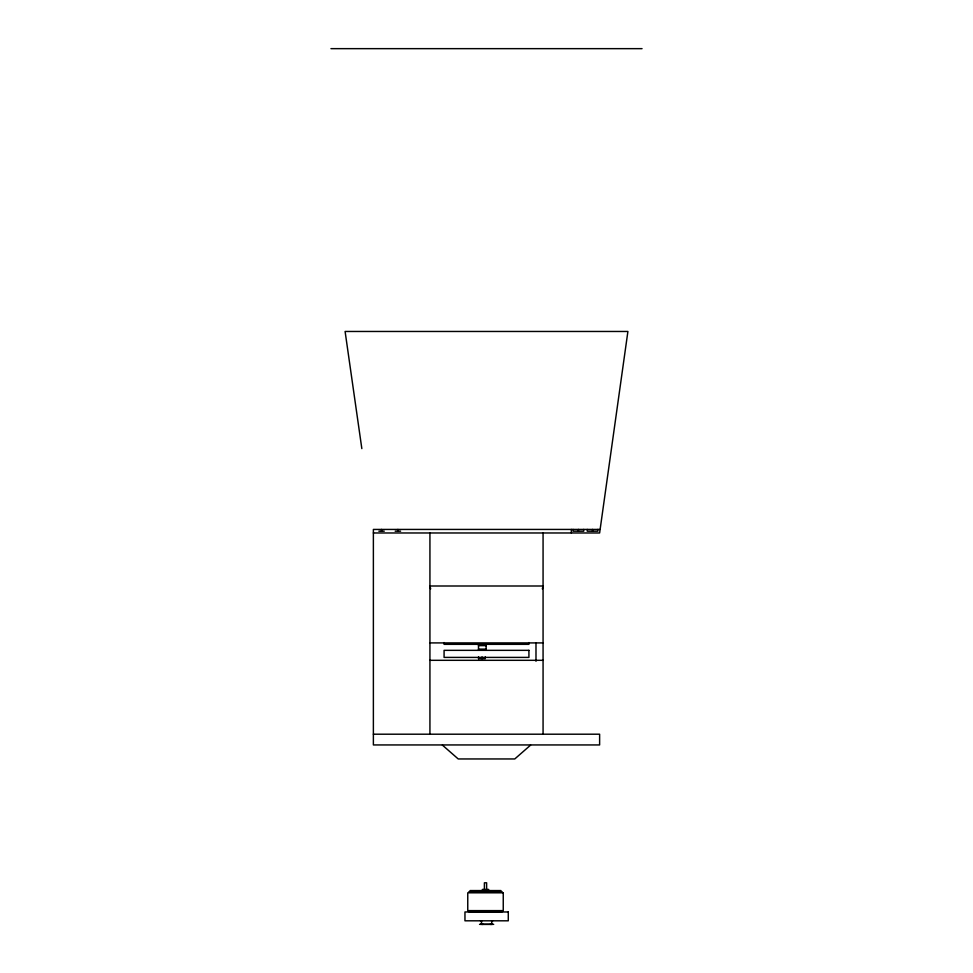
<?xml version="1.0" encoding="UTF-8"?>
<svg xmlns="http://www.w3.org/2000/svg" width="973" height="973" viewBox="0 0 973 973"><rect width="100%" height="100%" fill="white"/><g stroke="black" fill="none" stroke-linecap="round" stroke-linejoin="round"><path stroke-width="1.46" d="M480.492 924.338L481.355 924.35L481.623 920.811M491.62 920.811L491.876 924.35L481.355 924.35M373.377 532.973L599.623 532.973L627.901 331.465L345.099 331.465L361.834 448.614M542.338 588.896L543.068 586.001L429.932 586.001L430.662 588.896M530.613 745.099L514.778 758.952L458.222 758.952L442.387 745.099M492.739 924.338L490.149 924.35M491.876 920.811L492.739 920.811M481.915 924.35L483.082 924.35M330.954 48.65L642.046 48.65M599.623 529.434L373.377 529.434L373.377 744.941L599.623 744.941L599.623 734.201L373.377 734.201M378.85 531.197L384.238 531.197M395.184 531.197L400.584 531.197M429.932 642.91L543.068 642.91M478.497 645.634L486.135 645.634M478.497 649.222L486.135 649.222M478.509 658.672L485.284 658.672L485.284 656.897M429.932 660.314L543.068 660.314M482.304 889.456L488.714 889.456M469.995 890.575L501.01 890.575M468.877 891.682L502.129 891.682M468.877 911.725L502.129 911.725M479.543 924.338L493.688 924.338M480.492 920.811L481.355 920.811M597.86 529.434L597.86 531.197L587.254 531.197L587.254 529.434M592.557 529.434L592.557 531.197M583.715 529.434L583.715 531.197L573.109 531.197L573.109 529.434M578.412 529.434L578.412 531.197M571.346 529.434L571.346 532.973M543.068 532.973L543.068 734.201M535.989 642.91L535.989 661.226M528.923 642.557L528.923 644.333L444.077 644.333L444.077 642.557M486.622 889.456L486.622 882.779L484.396 882.803L484.396 889.456M486.135 644.333L486.135 649.623L478.497 649.623L478.497 644.333M482.036 656.897L482.036 658.672M478.57 656.897L478.57 658.672M429.932 532.973L429.932 734.201M397.884 529.434L397.884 531.197M381.55 529.434L381.55 531.197M528.923 650.341L444.077 650.341L444.077 657.407L528.923 657.407L528.923 650.341M503.248 892.8L467.758 892.8L467.758 910.619L503.248 910.619L503.248 892.8M508.283 911.969L464.96 911.969L464.96 920.811L508.283 920.811L508.283 911.969"/></g></svg>
